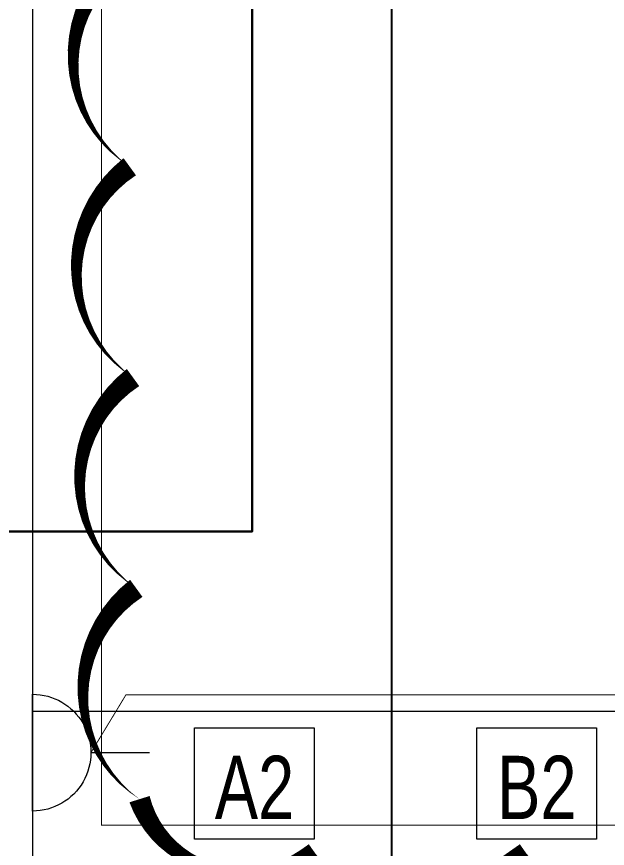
# Model space of a CAD drawing. Header units: metres. Extents: x 75097 to 220695, y -1557923 to -1361206.
# Drawn here: x 194128 to 195994, y -1469567 to -1466937 of the extents above; entities that cross this region are included whole.
import ezdxf

# ---------------------------------------------------------------- set-up
doc = ezdxf.new("R2010")
doc.units = ezdxf.units.M
doc.layers.get('0').update_dxf_attribs({"lineweight": 0})
doc.layers.add('A-100 - Copy$0$axes', color=8, linetype='Continuous')
for name, color, linetype, lineweight in [('A-100 - Copy$0$Medical Equipment and Furniture', 8, 'Continuous', 0), ('A-100 - Copy$0$Walls', 8, 'Continuous', 0), ('E-LG', 245, 'Continuous', 30)]:
    doc.layers.add(name, color=color, linetype=linetype, lineweight=lineweight)
doc.layers.add('E-POWR', color=7, linetype='Continuous', lineweight=9, true_color=0x4e7e3e)
doc.layers.add('REV 01', color=7, linetype='Continuous', lineweight=0, true_color=0xe41b4d)
doc.styles.add('A-100 - Copy$0$X3G_ENTITY_2587EA', font='swisscl.ttf', dxfattribs={"height": 200})

# ---------------------------------------------------------------- blocks, each defined once
blk = doc.blocks.new('A-100 - Copy')
at = {"layer": 'A-100 - Copy$0$axes'}
blk.add_line((195313.3, -1477297.4, 0), (195313.3, -1451192.7, 0), dxfattribs=at)
blk.add_line((195313.3, -1477297.4, 0), (195313.3, -1451192.7, 0), dxfattribs=at)
at = {"layer": 'A-100 - Copy$0$Medical Equipment and Furniture'}
blk.add_line((194178.3, -1469132.7, 0), (198963.3, -1469132.7, 0), dxfattribs=at)
at = {"layer": 'A-100 - Copy$0$Medical Equipment and Furniture', "elevation": 0}
for points in [[(194690, -1469185.2), (195068.5, -1469185.2), (195068.5, -1469537.8), (194690, -1469537.8)], [(195582, -1469185.2), (195960.5, -1469185.2), (195960.5, -1469537.8), (195582, -1469537.8)]]:
    blk.add_lwpolyline(points, close=True, dxfattribs=at)
at = {"layer": 'A-100 - Copy$0$Walls', "elevation": 0}
blk.add_lwpolyline([(194178.3, -1464852.7), (194178.3, -1469677.7)], dxfattribs=at)
at = {"layer": 'A-100 - Copy$0$Medical Equipment and Furniture', "char_height": 200, "attachment_point": 2, "style": 'A-100 - Copy$0$X3G_ENTITY_2587EA'}
for s, insert in [('A2', (194879.7, -1469274, 0)), ('B2', (195771.7, -1469274, 0))]:
    blk.add_mtext(s, dxfattribs=dict(at, insert=insert))
blk = doc.blocks.new('NORMAL SOCKET')
at = {"layer": 'E-POWR'}
for p, q in [((0, 307.7), (0, 615.4)), ((-307.7, 0), (307.7, 0))]:
    blk.add_line(p, q, dxfattribs=at)
blk.add_ellipse((0, 0), major_axis=(32.8, 305.9), ratio=1, start_param=4.81904, end_param=7.960633, dxfattribs=at)

msp = doc.modelspace()

# ---------------------------------------------------------------- linework, layer by layer
at = {"layer": 'E-LG', "color": 1, "elevation": 0}
msp.add_lwpolyline([(192171.7, -1455445.9), (192171.7, -1459286.7), (194877.9, -1459286.7), (195054.8, -1459441.7), (194872, -1459542.4), (194872, -1468564.9), (190871.8, -1468564.9), (190781.3, -1468709.6), (190749.3, -1468550.1), (183890.7, -1468550.1), (183890.7, -1464705.6), (183797.6, -1464208.9), (183700.8, -1464453.4), (181239.8, -1464453.4), (181208.8, -1464214.4)], dxfattribs=at)
at = {"layer": 'E-POWR', "const_width": 3, "elevation": 0}
msp.add_lwpolyline([(195487.6, -1465036.2), (194396.3, -1465036.2), (194396.3, -1469493.1), (197281, -1469493.1), (199578.7, -1469496.5), (199578.7, -1465036.2), (204978.7, -1465036.2), (204978.7, -1469559.1), (209423.4, -1469559.1), (209423.4, -1465157.9), (209423.4, -1465037.3), (206728.8, -1465037.3)], dxfattribs=at)

# ---------------------------------------------------------------- next in the draw order: block references
msp.add_blockref('A-100 - Copy', (0, 0))

# ---------------------------------------------------------------- next in the draw order: linework, layer by layer
msp.add_lwpolyline([(194362.9, -1469264), (194473.4, -1469081.4), (199498.1, -1469081.4), (199498.1, -1468875.7), (199578.7, -1468756.5), (199489.1, -1468639.1), (199489.1, -1465744.2), (199576.5, -1465642.7), (199479.5, -1465559.2), (199479.5, -1464375.3), (203048.9, -1464375.3), (203048.9, -1462217.4), (202862.9, -1462082.1), (203043.5, -1461993.2), (203043.5, -1460641.1), (204941.3, -1460641.1), (205053.7, -1460617.3), (205194.6, -1460656.7), (207669.5, -1460656.7)], dxfattribs=at)
at = {"layer": 'REV 01', "color": 3}
msp.add_lwpolyline([(200357.4, -1469572.7, 0, 66.7, -0.520567), (199690.8, -1469572.7, 0, 66.7, -0.520567), (199024.1, -1469572.7, 0, 66.7, -0.520567), (198357.4, -1469572.7, 0, 66.7, -0.520567), (197690.7, -1469572.7, 0, 66.7, -0.520567), (197024, -1469572.7, 0, 66.7, -0.520567), (196357.4, -1469572.7, 0, 66.7, -0.520567), (195690.7, -1469572.7, 0, 66.7, -0.520567), (195024, -1469572.7, 0, 66.7, -0.520567), (194516.5, -1469411, 0, 66.7, -0.520567), (194506.2, -1468744.4, 0, 66.7, -0.520567), (194495.9, -1468077.8, 0, 66.7, -0.520567), (194485.6, -1467411.2, 0, 66.7, -0.520567), (194475.3, -1466744.6, 0, 66.7, -0.520567), (194465, -1466078, 0, 66.7, -0.520567), (194454.7, -1465411.4, 0, 66.7, -0.520567), (194444.4, -1464744.8, 0, 66.7, -0.520567), (194434.1, -1464078.2, 0, 66.7, -0.520567)], format="xyseb", dxfattribs=at)

# ---------------------------------------------------------------- next in the draw order: block references
at = {"layer": 'E-POWR', "color": 85, "xscale": -0.6, "yscale": 0.6, "zscale": 0.6, "rotation": 270}
msp.add_blockref('NORMAL SOCKET', (194178.3, -1469264, 0), dxfattribs=at)

doc.saveas('drawing.dxf')
